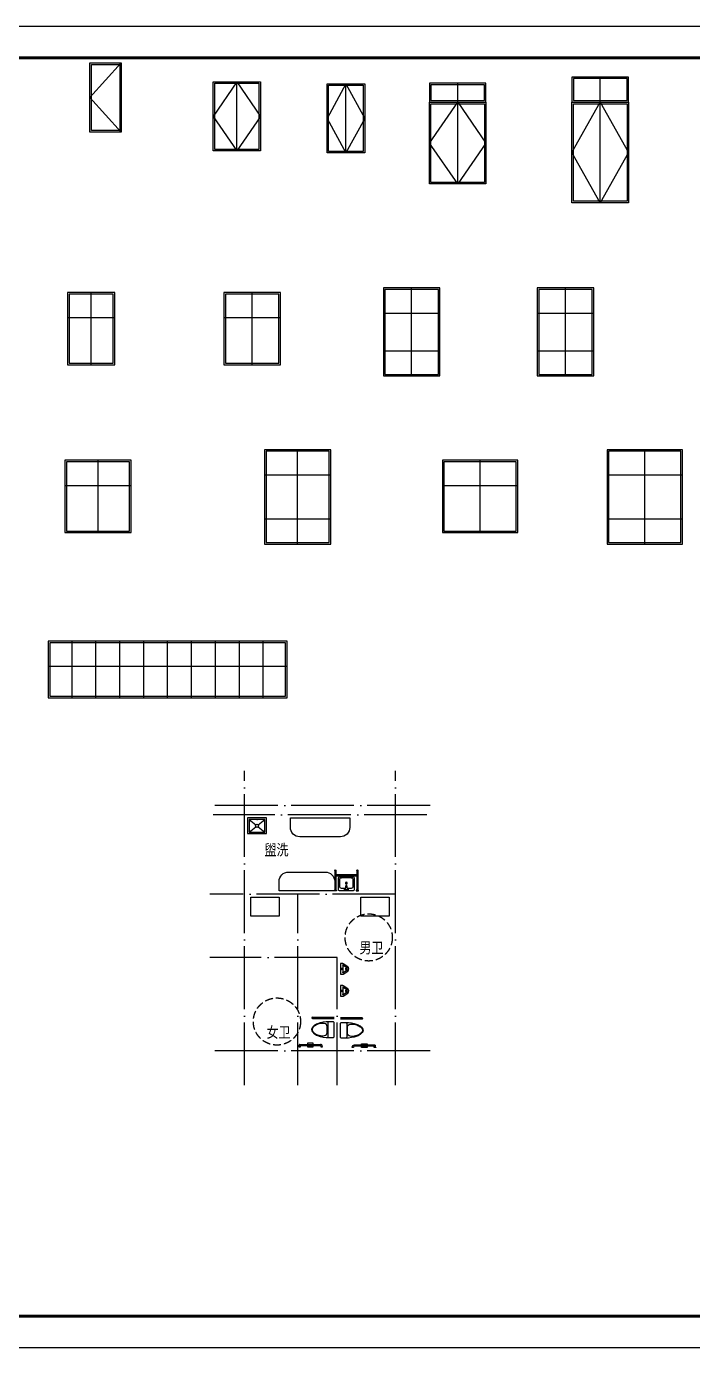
# Model space of a CAD drawing. Extents: x -695846 to 822170, y -413475 to 397179.
# Drawn here: x -313191 to -292011, y -413475 to -371475 of the extents above; entities that cross this region are included whole.
import ezdxf

# ---------------------------------------------------------------- set-up
doc = ezdxf.new("R2010")
doc.units = 0
doc.header["$LTSCALE"] = 1000
doc.header["$MEASUREMENT"] = 0
doc.linetypes.add('DASH', pattern=[0.35, 0.25, -0.1])
doc.linetypes.add('DOTE', pattern=[2.42, 2, -0.2, 0.02, -0.2])
for name, color, linetype in [('A-立面门窗', 4, 'Continuous'), ('A-立面门窗开启线', 8, 'Continuous'), ('DOTE', 1, 'DOTE'), ('LVTRY', 6, 'Continuous'), ('PUB_TEXT', 7, 'Continuous'), ('T-图框-175', 175, 'Continuous'), ('WINDOW', 4, 'Continuous'), ('xx-填充', 8, 'Continuous')]:
    doc.layers.add(name, color=color, linetype=linetype)
doc.styles.add('-黑体', font='simhei.ttf', dxfattribs={"width": 0.8})
doc.styles.add('DIM_FONT', font='SIMPLEX.shx', dxfattribs={"width": 0.8})

# ---------------------------------------------------------------- blocks, each defined once
blk = doc.blocks.new('$lvtry$00000219')
at = {"color": 0}
for p, q in [((-124, -91, 0), (-43, -216, 0)), ((-116, -76, 0), (116, -76, 0)), ((43, -216, 0), (124, -91, 0))]:
    blk.add_line(p, q, dxfattribs=at)
at = {"color": 0, "elevation": 0}
blk.add_lwpolyline([(69, -231, -0.57735), (-69, -231), (-162, -88, -0.145378), (-170, -61), (-170, 0), (170, 0), (170, -61, -0.145378), (162, -88)], format="xyb", close=True, dxfattribs=at)
at = {"color": 0}
for centre, radius in [((0, -177, 0), 20), ((0, -38, 0), 17.7)]:
    blk.add_circle(centre, radius, dxfattribs=at)
for centre, radius, start, end in [((-116, -86, 0), 10, 90, 213.0863), ((0, -191, 0), 50, 210, 330), ((116, -86, 0), 10, 326.9137, 90)]:
    blk.add_arc(centre, radius, start, end, dxfattribs=at)
for p in [(0, -38, 0), (0, -177, 0)]:
    blk.add_point(p, dxfattribs=at)
blk = doc.blocks.new('$lvtry$00000191')
for p, q in [((-250, -50, 0), (-39, -219, 0)), ((-250, -450, 0), (-39, -281, 0)), ((39, -219, 0), (250, -50, 0)), ((39, -281, 0), (250, -450, 0))]:
    blk.add_line(p, q)
at = {"elevation": 0}
for points in [[(300, -500), (300, 0), (-300, 0), (-300, -500)], [(250, -450), (250, -50), (-250, -50), (-250, -450)]]:
    blk.add_lwpolyline(points, close=True, dxfattribs=at)
blk.add_circle((0, -250, 0), 50)
blk.add_point((0, -50, 0))
blk = doc.blocks.new('A$C4D475324')
at = {"ltscale": 100}
blk.add_lwpolyline([(40, 520), (460, 520, 0.414214), (500, 560), (500, 680, 0.414214), (460, 720), (40, 720, 0.414214), (0, 680), (0, 560, 0.414214)], format="xyb", close=True, dxfattribs=at)
for points in [[(0, 557, 0.093667), (63, 192, 0.042113), (95, 123, 0.118122), (179, 29, 0.197302), (250, 0, 0.197302), (321, 29, 0.118122), (405, 123, 0.042113), (437, 192, 0.093667), (500, 557)], [(343, 500), (156, 500, 0.382629), (56, 411, 0.091485), (69, 242, 0.091485), (141, 88, 0.128922), (213, 28, 0.111869), (249, 20, 0.111869), (285, 28, 0.128922), (358, 88, 0.091485), (430, 242, 0.091485), (442, 411, 0.382629), (343, 500, -0.382629)]]:
    blk.add_lwpolyline(points, format="xyb", dxfattribs=at)
blk = doc.blocks.new('A$C52573356')
at = {"layer": 'LVTRY', "linetype": 'Continuous'}
for p, q in [((1351, 486), (1351, 1176)), ((1391, 486), (1391, 1176)), ((2216, 80), (2216, 740)), ((2256, 100), (2256, 740)), ((2286, 800), (2276, 800)), ((2286, 760), (2276, 760)), ((2286, 100), (2236, 100)), ((2286, 60), (2236, 60))]:
    blk.add_line(p, q, dxfattribs=at)
at = {"layer": 'LVTRY', "linetype": 'DASH', "ltscale": 100}
blk.add_lwpolyline([(2176, 330), (2296, 330), (2296, 510), (2176, 510)], close=True, dxfattribs=at)
at = {"layer": 'LVTRY', "linetype": 'Continuous'}
for points in [[(2286, 755), (2296, 755), (2296, 805), (2286, 805)], [(2286, 55), (2296, 55), (2296, 105), (2286, 105)]]:
    blk.add_lwpolyline(points, close=True, dxfattribs=at)
for centre, radius, start, end in [((1371, 486), 20, 180, 0), ((2276, 740), 60, 90, 180), ((2276, 740), 20, 90, 180), ((2236, 80), 20, 89.9998, 270.0002)]:
    blk.add_arc(centre, radius, start, end, dxfattribs=at)
blk.add_blockref('A$C4D475324', (1496, 456), dxfattribs=at)
blk = doc.blocks.new('M_E31EAW')
at = {"color": 0, "linetype": 'ByBlock'}
for p, q in [((0, 215), (0, -215)), ((419, 245), (31, 245)), ((41, -31), (41, 31)), ((184, 10), (61, 31)), ((82, 26), (82, 153)), ((143, 215), (358, 215)), ((184, -10), (184, 10)), ((419, 153), (419, -153)), ((450, -215), (450, 215)), ((31, -245), (419, -245)), ((61, -31), (184, -10)), ((82, -153), (82, -26)), ((358, -215), (143, -215))]:
    blk.add_line(p, q, dxfattribs=at)
for centre, radius in [((51, 51), 20.5), ((245, 0), 30.7), ((51, -51), 20.5)]:
    blk.add_circle(centre, radius, dxfattribs=at)
for centre, radius, start, end in [((31, 215), 30.7, 90, 180), ((143, 153), 61.4, 90, 180), ((358, 153), 61.4, 0, 90), ((419, 215), 30.7, 0, 90), ((31, -215), 30.7, 180, 270), ((143, -153), 61.4, 180, 270), ((358, -153), 61.4, 270, 0), ((419, -215), 30.7, 270, 0)]:
    blk.add_arc(centre, radius, start, end, dxfattribs=at)
at = {"style": 'DIM_FONT', "width": 0.8, "flags": 9}
for tag in ['XSIZE', 'YSIZE']:
    blk.add_attdef(tag, (0, 0), '', height=0.5, dxfattribs=at)
blk = doc.blocks.new('A$C59E96B44')
at = {"layer": 'LVTRY'}
for p, q in [((14, 650), (14, 21)), ((54, 650), (54, 520)), ((714, 520), (54, 520)), ((54, 480), (54, 21)), ((714, 480), (54, 480)), ((714, 650), (714, 520)), ((714, 480), (714, 21)), ((754, 650), (754, 21))]:
    blk.add_line(p, q, dxfattribs=at)
for points in [[(0, 0), (0, 21), (68, 21), (68, 0)], [(769, 0), (769, 21), (701, 21), (701, 0)]]:
    blk.add_lwpolyline(points, close=True, dxfattribs=at)
for centre, start, end in [((34, 650), 0, 180), ((54, 500), 90, 270), ((734, 650), 0, 180), ((714, 500), 270, 90), ((714, 500), 270, 90)]:
    blk.add_arc(centre, 20, start, end, dxfattribs=at)
at = {"layer": 'LVTRY', "rotation": 90.00000000000001}
blk.add_blockref('M_E31EAW', (384, 0), dxfattribs=at)

msp = doc.modelspace()

# ---------------------------------------------------------------- linework, layer by layer
for points in [[(-306058, -399157), (-305158, -399157), (-305158, -399757), (-306058, -399757)], [(-302558, -399157), (-301658, -399157), (-301658, -399757), (-302558, -399757)]]:
    msp.add_lwpolyline(points, close=True)
at = {"linetype": 'DASH'}
for centre in [(-302308, -400436), (-305226, -403110)]:
    msp.add_circle(centre, 750, dxfattribs=at)
at = {"layer": 'A-立面门窗'}
for points in [[(-311175, -372635), (-310175, -372635), (-310175, -374835), (-311175, -374835)], [(-311125, -372685), (-310225, -372685), (-310225, -374785), (-311125, -374785)], [(-307249, -373234), (-305749, -373234), (-305749, -375434), (-307249, -375434)], [(-307199, -373284), (-305799, -373284), (-305799, -375384), (-307199, -375384)], [(-303634, -373297), (-302434, -373297), (-302434, -375497), (-303634, -375497)], [(-303584, -373347), (-302484, -373347), (-302484, -375447), (-303584, -375447)], [(-300380, -373884), (-298580, -373884), (-298580, -373284), (-300380, -373284)], [(-300330, -373834), (-298630, -373834), (-298630, -373334), (-300330, -373334)], [(-295846, -373884), (-294046, -373884), (-294046, -373084), (-295846, -373084)], [(-295796, -373834), (-294096, -373834), (-294096, -373134), (-295796, -373134)], [(-300380, -373884), (-298580, -373884), (-298580, -376484), (-300380, -376484)], [(-300330, -373934), (-298630, -373934), (-298630, -376434), (-300330, -376434)], [(-295846, -373884), (-294046, -373884), (-294046, -377084), (-295846, -377084)], [(-295796, -373934), (-294096, -373934), (-294096, -377034), (-295796, -377034)]]:
    msp.add_lwpolyline(points, close=True, dxfattribs=at)
for points in [[(-306499, -375434), (-306499, -373234)], [(-303034, -375497), (-303034, -373297)], [(-299480, -376484), (-299480, -373284)], [(-294946, -377084), (-294946, -373084)]]:
    msp.add_lwpolyline(points, dxfattribs=at)
at = {"layer": 'A-立面门窗开启线'}
for points in [[(-310175, -372635), (-311175, -373735), (-310175, -374835)], [(-306499, -373234), (-307249, -374334), (-306499, -375434)], [(-306499, -373234), (-305749, -374334), (-306499, -375434)], [(-303034, -373297), (-303634, -374397), (-303034, -375497)], [(-303034, -373297), (-302434, -374397), (-303034, -375497)], [(-299480, -373884), (-298580, -375184), (-299480, -376484), (-300380, -375184), (-299480, -373884)], [(-294946, -373884), (-294046, -375484), (-294946, -377084), (-295846, -375484), (-294946, -373884)]]:
    msp.add_lwpolyline(points, dxfattribs=at)
at = {"layer": 'DOTE'}
for p, q in [((-306258, -405137), (-306258, -395137)), ((-301458, -405137), (-301458, -395137)), ((-300358, -396237), (-307358, -396237)), ((-300458, -396537), (-307258, -396537)), ((-301458, -399057), (-307358, -399057)), ((-304558, -405137), (-304558, -399057)), ((-303308, -401077), (-307358, -401077)), ((-303308, -405137), (-303308, -401077)), ((-300358, -404037), (-307358, -404037))]:
    msp.add_line(p, q, dxfattribs=at)
at = {"layer": 'LVTRY', "color": 6}
msp.add_lwpolyline([(-304799, -396637), (-302909, -396637), (-302909, -396937, -0.414214), (-303209, -397237), (-304499, -397237, -0.414214), (-304799, -396937)], format="xyb", close=True, dxfattribs=at)
at = {"layer": 'LVTRY'}
msp.add_lwpolyline([(-303390, -398957), (-305158, -398957), (-305158, -398657, -0.414214), (-304858, -398357), (-303690, -398357, -0.414214), (-303390, -398657)], format="xyb", close=True, dxfattribs=at)
at = {"layer": 'T-图框-175'}
msp.add_lwpolyline([(-330283, -413475), (-270883, -413475), (-270883, -371475), (-330283, -371475)], close=True, dxfattribs=at)
at = {"layer": 'T-图框-175', "const_width": 100}
msp.add_lwpolyline([(-327783, -412475), (-271883, -412475), (-271883, -372475), (-327783, -372475)], close=True, dxfattribs=at)
at = {"layer": 'WINDOW'}
for points in [[(-311880, -382233), (-310380, -382233), (-310380, -379933), (-311880, -379933)], [(-311830, -382183), (-310430, -382183), (-310430, -379983), (-311830, -379983)], [(-306911, -382233), (-305111, -382233), (-305111, -379933), (-306911, -379933)], [(-306861, -382183), (-305161, -382183), (-305161, -379983), (-306861, -379983)], [(-301843, -382588), (-300043, -382588), (-300043, -379788), (-301843, -379788)], [(-301793, -382538), (-300093, -382538), (-300093, -379838), (-301793, -379838)], [(-296951, -382588), (-295151, -382588), (-295151, -379788), (-296951, -379788)], [(-296901, -382538), (-295201, -382538), (-295201, -379838), (-296901, -379838)], [(-305618, -387932), (-303518, -387932), (-303518, -384932), (-305618, -384932)], [(-305568, -387882), (-303568, -387882), (-303568, -384982), (-305568, -384982)], [(-294732, -387932), (-292332, -387932), (-292332, -384932), (-294732, -384932)], [(-294682, -387882), (-292382, -387882), (-292382, -384982), (-294682, -384982)], [(-311965, -387566), (-309865, -387566), (-309865, -385266), (-311965, -385266)], [(-311915, -387516), (-309915, -387516), (-309915, -385316), (-311915, -385316)], [(-299967, -387566), (-297567, -387566), (-297567, -385266), (-299967, -385266)], [(-299917, -387516), (-297617, -387516), (-297617, -385316), (-299917, -385316)], [(-312501, -392817), (-304901, -392817), (-304901, -391017), (-312501, -391017)], [(-312451, -392767), (-304951, -392767), (-304951, -391067), (-312451, -391067)]]:
    msp.add_lwpolyline(points, close=True, dxfattribs=at)
for points in [[(-311130, -382233), (-311130, -379933)], [(-306011, -382233), (-306011, -379933)], [(-300943, -382588), (-300943, -379788)], [(-296051, -382588), (-296051, -379788)], [(-311880, -380733), (-310380, -380733)], [(-306911, -380733), (-305111, -380733)], [(-301843, -380588), (-300043, -380588)], [(-296951, -380588), (-295151, -380588)], [(-301843, -381788), (-300043, -381788)], [(-296951, -381788), (-295151, -381788)], [(-304568, -387932), (-304568, -384932)], [(-293532, -387932), (-293532, -384932)], [(-310915, -387566), (-310915, -385266)], [(-298767, -387566), (-298767, -385266)], [(-305618, -385732), (-303518, -385732)], [(-294732, -385732), (-292332, -385732)], [(-311965, -386066), (-309865, -386066)], [(-299967, -386066), (-297567, -386066)], [(-305618, -387132), (-303518, -387132)], [(-294732, -387132), (-292332, -387132)], [(-311741, -392817), (-311741, -391017)], [(-310981, -392817), (-310981, -391017)], [(-310221, -392817), (-310221, -391017)], [(-309461, -392817), (-309461, -391017)], [(-308701, -392817), (-308701, -391017)], [(-307941, -392817), (-307941, -391017)], [(-307181, -392817), (-307181, -391017)], [(-306421, -392817), (-306421, -391017)], [(-305661, -392817), (-305661, -391017)], [(-312501, -391817), (-304901, -391817)]]:
    msp.add_lwpolyline(points, dxfattribs=at)

# ---------------------------------------------------------------- block references
at = {"layer": 'LVTRY', "xscale": -1}
msp.add_blockref('A$C59E96B44', (-302636, -398957), dxfattribs=at)
at = {"layer": 'LVTRY', "xscale": -1, "rotation": 90}
for name, p in [('$lvtry$00000219', (-303208, -401437)), ('$lvtry$00000219', (-303208, -402137)), ('A$C52573356', (-302032, -401641))]:
    msp.add_blockref(name, p, dxfattribs=at)
at = {"layer": 'LVTRY', "rotation": 270}
msp.add_blockref('A$C52573356', (-304584, -401621), dxfattribs=at)
at = {"layer": 'xx-填充', "xscale": -1, "yscale": -1, "rotation": 180}
msp.add_blockref('$lvtry$00000191', (-305858, -396637, 0), dxfattribs=at)

# ---------------------------------------------------------------- texts
at = {"layer": 'PUB_TEXT', "style": '-黑体', "width": 0.8}
for s, p in [('盥洗', (-305621, -397828)), ('男卫', (-302604, -400941)), ('女卫', (-305558, -403627))]:
    msp.add_text(s, height=350, dxfattribs=at).set_placement(p)

doc.saveas('drawing.dxf')
